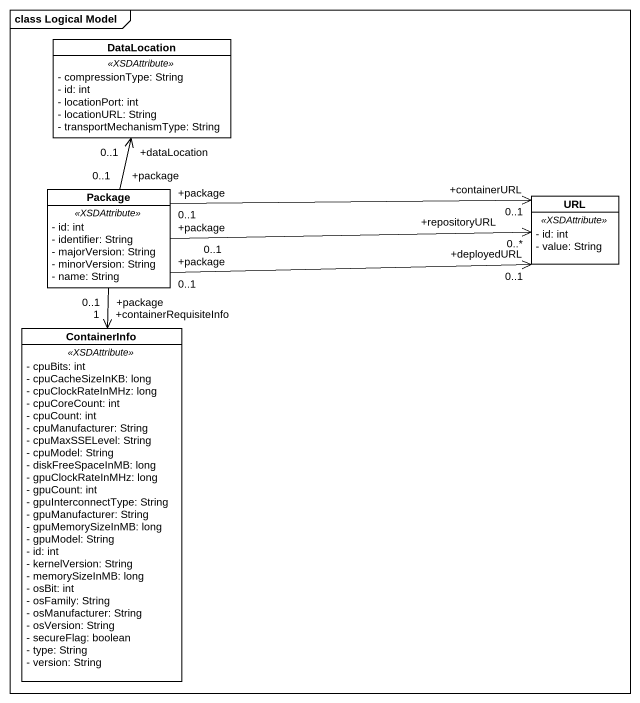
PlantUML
@startuml
mainframe class Logical Model
hide circle
hide empty members
skinparam classAttributeIconSize 0
class DataLocation {
  .. <<XSDAttribute>> ..
  - compressionType: String
  - id: int
  - locationPort: int
  - locationURL: String
  - transportMechanismType: String
}
class "Package" as Package_ {
  .. <<XSDAttribute>> ..
  - id: int
  - identifier: String
  - majorVersion: String
  - minorVersion: String
  - name: String
}
class URL {
  .. <<XSDAttribute>> ..
  - id: int
  - value: String
}
class ContainerInfo {
  .. <<XSDAttribute>> ..
  - cpuBits: int
  - cpuCacheSizeInKB: long
  - cpuClockRateInMHz: long
  - cpuCoreCount: int
  - cpuCount: int
  - cpuManufacturer: String
  - cpuMaxSSELevel: String
  - cpuModel: String
  - diskFreeSpaceInMB: long
  - gpuClockRateInMHz: long
  - gpuCount: int
  - gpuInterconnectType: String
  - gpuManufacturer: String
  - gpuMemorySizeInMB: long
  - gpuModel: String
  - id: int
  - kernelVersion: String
  - memorySizeInMB: long
  - osBit: int
  - osFamily: String
  - osManufacturer: String
  - osVersion: String
  - secureFlag: boolean
  - type: String
  - version: String
}
Package_ "+package\n0..1" -up-> "+dataLocation\n0..1" DataLocation
Package_ "+package\n0..1" -right-> "+deployedURL\n0..1" URL
Package_ "+package\n0..1" -right-> "+containerURL\n0..1" URL
Package_ "+package\n0..1" -right-> "+repositoryURL\n0..*" URL
Package_ "+package\n0..1" --> "+containerRequisiteInfo\n1" ContainerInfo
@enduml
